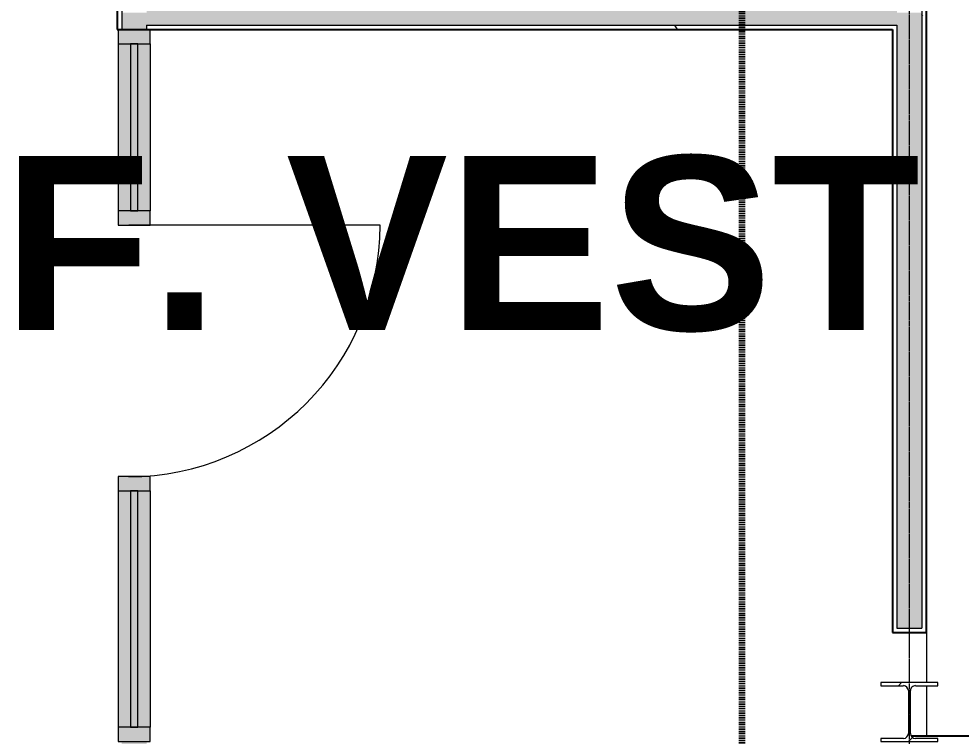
# Model space of a CAD drawing. Header units: inches. Extents: x 25369 to 33161, y -23509 to -20274.
# Drawn here: x 30048.3 to 30180.3, y -22786.6 to -22686.2 of the extents above; entities that cross this region are included whole.
import ezdxf

# ---------------------------------------------------------------- set-up
doc = ezdxf.new("R2010")
doc.units = ezdxf.units.IN
doc.header["$MEASUREMENT"] = 0
doc.linetypes.add('Dash', pattern=[0.25, 0.125, -0.125])
doc.linetypes.add('Grid Line 1_2_', pattern=[0.875, 0.5, -0.125, 0.125, -0.125])
for name, color, linetype, lineweight in [('A-ANNO-MATC', 214, 'Dash', 140), ('A-AREA', 32, 'Continuous', 9), ('A-DOOR', 31, 'Continuous', 9), ('A-GLAZ-CURT', 52, 'Continuous', 9), ('A-GLAZ-CWMG', 51, 'Continuous', 9), ('A-WALL', 113, 'Continuous', 9), ('A-WALL-PATT', 111, 'Continuous', 25), ('I-WALL', 2, 'Continuous', 9), ('M-AREA-IDEN', 171, 'Continuous', 9), ('S-COLS', 52, 'Continuous', 9), ('S-GRID', 1, 'Continuous', 9)]:
    doc.layers.add(name, color=color, linetype=linetype, lineweight=lineweight)
doc.styles.add('Arial_B', font='arialbd.ttf', dxfattribs={"height": 24.354149})
pattern_1 = [(0, (5929.126, 0), (61.44, 15.36), [2.534, -43.546, 2.534, -43.546, -245.76]), (0, (5929.126, 0), (61.44, 15.36), [-92.16, 2.534, -89.626, 2.534, -43.546, -107.52]), (0, (5929.126, 0), (61.44, 15.36), [-230.4, 2.534, -28.186, 2.534, -74.266]), (120, (5952.166, 7.68), (-44.02215, 45.528601), [2.534, -43.546, 2.534, -43.546, -245.76]), (120, (5952.166, 7.68), (-44.02215, 45.528601), [-92.16, 2.534, -89.626, 2.534, -43.546, -107.52]), (120, (5952.166, 7.68), (-44.02215, 45.528601), [-230.4, 2.534, -28.186, 2.534, -74.266]), (240, (5959.846, 38.4), (-17.41785, -60.888601), [2.534, -43.546, 2.534, -43.546, -245.76]), (240, (5959.846, 38.4), (-17.41785, -60.888601), [-92.16, 2.534, -89.626, 2.534, -43.546, -107.52]), (240, (5959.846, 38.4), (-17.41785, -60.888601), [-230.4, 2.534, -28.186, 2.534, -74.266])]

# ---------------------------------------------------------------- blocks, each defined once
blk = doc.blocks.new('W-Wide Flange-Column - B2_E-V4-Overall Floor Plan')
at = {"layer": 'S-COLS'}
h = blk.add_hatch(dxfattribs=at)
h.set_pattern_fill('FP_8', color=256, style=0, pattern_type=2)
h.set_pattern_definition([(225, (30173.017, -22783.178), (19.00703, -19.00703), []), (225, (30173.017, -22811.978), (19.00703, -19.00703), [])])
h.paths.add_polyline_path([(4, 4.13), (-4, 4.13), (-4, 3.69), (-0.84, 3.69), (-0.35, 3.49), (-0.14, 3), (-0.14, -3), (-0.35, -3.49), (-0.84, -3.69), (-4, -3.69), (-4, -4.12), (4, -4.12), (4, -3.69), (0.84, -3.69), (0.35, -3.49), (0.14, -3), (0.14, 3), (0.35, 3.49), (0.84, 3.69), (4, 3.69)], flags=0)
at = {"layer": 'S-COLS', "lineweight": 15}
for p, q in [((4, 4.13), (-4, 4.13)), ((-4, 4.13), (-4, 3.69)), ((4, 3.69), (4, 4.13)), ((-4, 3.69), (-0.84, 3.69)), ((-0.14, 3), (-0.14, -3)), ((0.14, -3), (0.14, 3)), ((0.84, 3.69), (4, 3.69)), ((-0.84, -3.69), (-4, -3.69)), ((-4, -3.69), (-4, -4.12)), ((4, -3.69), (0.84, -3.69)), ((4, -4.12), (4, -3.69)), ((-4, -4.12), (4, -4.12))]:
    blk.add_line(p, q, dxfattribs=at)
for centre, start, end in [((-0.84, 3), 0, 90), ((0.84, 3), 90, 180), ((-0.84, -3), 270, 0), ((0.84, -3), 180, 270)]:
    blk.add_arc(centre, 0.691, start, end, dxfattribs=at)
blk = doc.blocks.new('System Panel - INSULATED LOW-E GLAZING _SEE ELEVATIONS FOR U-FACTOR_ SHGC_ _ LT_-1142335-Overall Floor Plan')
at = {"layer": 'A-GLAZ-CURT', "transparency": 33554649}
blk.add_hatch(color=256, dxfattribs=at).paths.add_polyline_path([(16.53, -0.25), (-16.53, -0.25), (-16.53, -1.25), (16.53, -1.25)], flags=0)
at = {"layer": 'A-GLAZ-CURT'}
for p, q in [((16.53, -0.25), (-16.53, -0.25)), ((-16.53, -0.25), (-16.53, -1.25)), ((-16.53, -1.25), (-16.53, -0.25)), ((16.53, -0.25), (-16.53, -0.25)), ((-16.53, -1.25), (16.53, -1.25)), ((-16.53, -1.25), (16.53, -1.25)), ((16.53, -1.25), (16.53, -0.25)), ((16.53, -0.25), (16.53, -1.25))]:
    blk.add_line(p, q, dxfattribs=at)
blk = doc.blocks.new('Door_Single_Storefront - one-1371399-Overall Floor Plan')
at = {"layer": 'A-DOOR'}
blk.add_line((-17.59375, 35.1875), (-17.59375, 0), dxfattribs=at)
blk.add_arc((-17.59375, 0), 35.1875, 360, 90, dxfattribs=at)
blk = doc.blocks.new('System Panel - INSULATED LOW-E GLAZING _SEE ELEVATIONS FOR U-FACTOR_ SHGC_ _ LT_-1417941-Overall Floor Plan')
at = {"layer": 'A-GLAZ-CURT', "transparency": 33554649}
blk.add_hatch(color=256, dxfattribs=at).paths.add_polyline_path([(-11.69, -1.25), (11.69, -1.25), (11.69, -0.25), (-11.69, -0.25)], flags=0)
at = {"layer": 'A-GLAZ-CURT'}
for p, q in [((11.69, -0.25), (-11.69, -0.25)), ((-11.69, -0.25), (-11.69, -1.25)), ((-11.69, -1.25), (-11.69, -0.25)), ((11.69, -0.25), (-11.69, -0.25)), ((-11.69, -1.25), (11.69, -1.25)), ((-11.69, -1.25), (11.69, -1.25)), ((11.69, -1.25), (11.69, -0.25)), ((11.69, -0.25), (11.69, -1.25))]:
    blk.add_line(p, q, dxfattribs=at)
blk = doc.blocks.new('Rectangular Mullion - Exterior 2_ x 4_5_-1312638-Overall Floor Plan')
at = {"layer": 'A-GLAZ-CWMG'}
h = blk.add_hatch(color=256, dxfattribs=at)
h.paths.add_polyline_path([(24135.83, -22785.3), (24137.58, -22785.3), (24137.58, -22752.24), (24135.83, -22752.24)], flags=0)
h.paths.add_polyline_path([(24133.58, -22785.3), (24134.83, -22785.3), (24134.83, -22752.24), (24133.08, -22752.24), (24133.08, -22785.3)], flags=0)
blk.add_hatch(color=256, dxfattribs=at).paths.add_polyline_path([(24135.83, -22785.3), (24135.83, -22752.24), (24134.83, -22752.24), (24134.83, -22785.3)], flags=0)
for p, q in [((24133.08, -22752.24), (24133.08, -22785.3)), ((24137.58, -22752.24), (24137.58, -22785.3))]:
    blk.add_line(p, q, dxfattribs=at)
blk = doc.blocks.new('Rectangular Mullion - Exterior 2_ x 4_5_-1417939-Overall Floor Plan')
at = {"layer": 'A-GLAZ-CWMG'}
h = blk.add_hatch(color=256, dxfattribs=at)
h.paths.add_polyline_path([(24135.83, -22713.05), (24137.58, -22713.05), (24137.58, -22689.68), (24135.83, -22689.68)], flags=0)
h.paths.add_polyline_path([(24133.08, -22713.05), (24134.83, -22713.05), (24134.83, -22689.68), (24133.08, -22689.68)], flags=0)
blk.add_hatch(color=256, dxfattribs=at).paths.add_polyline_path([(24135.83, -22713.05), (24135.83, -22689.68), (24134.83, -22689.68), (24134.83, -22713.05)], flags=0)
for p, q in [((24133.08, -22689.68), (24133.08, -22713.05)), ((24137.58, -22689.68), (24137.58, -22713.05))]:
    blk.add_line(p, q, dxfattribs=at)
blk = doc.blocks.new('Rectangular Mullion - Exterior 2_ x 4_5_-1142494-Overall Floor Plan')
at = {"layer": 'A-GLAZ-CWMG'}
blk.add_hatch(color=256, dxfattribs=at).paths.add_polyline_path([(-2, 3), (0, 3), (0, -1.5), (-2, -1.5)], flags=0)
at = {"layer": 'A-GLAZ-CWMG', "lineweight": 13}
for p, q in [((-2, 3), (0, 3)), ((-2, -1.5), (-2, 3)), ((0, 3), (0, -1.5)), ((0, -1.5), (-2, -1.5))]:
    blk.add_line(p, q, dxfattribs=at)
blk = doc.blocks.new('Rectangular Mullion - Exterior 2_ x 4_5_-1115231-Overall Floor Plan')
at = {"layer": 'A-GLAZ-CWMG'}
blk.add_hatch(color=256, dxfattribs=at).paths.add_polyline_path([(-1, -1.5), (-1, 3), (1, 3), (1, -1.5)], flags=0)
at = {"layer": 'A-GLAZ-CWMG', "lineweight": 13}
for p, q in [((-1, 3), (1, 3)), ((-1, -1.5), (-1, 3)), ((1, 3), (1, -1.5)), ((1, -1.5), (-1, -1.5))]:
    blk.add_line(p, q, dxfattribs=at)
blk = doc.blocks.new('Rectangular Mullion - Exterior 2_ x 4_5_-1142495-Overall Floor Plan')
at = {"layer": 'A-GLAZ-CWMG'}
blk.add_hatch(color=256, dxfattribs=at).paths.add_polyline_path([(0, 3), (-2, 3), (-2, -1.5), (0, -1.5)], flags=0)
at = {"layer": 'A-GLAZ-CWMG', "lineweight": 13}
for p, q in [((0, 3), (-2, 3)), ((-2, 3), (-2, -1.5)), ((0, -1.5), (0, 3)), ((-2, -1.5), (0, -1.5))]:
    blk.add_line(p, q, dxfattribs=at)

msp = doc.modelspace()

# ---------------------------------------------------------------- hatches: boundary and pattern name
at = {"layer": 'A-WALL-PATT', "lineweight": 9}
h = msp.add_hatch(dxfattribs=at)
h.set_pattern_fill('FP_15', color=256, style=0, pattern_type=2)
h.set_pattern_definition(pattern_1)
h.paths.add_polyline_path([(30174.77, -22772.05), (30175.39, -22772.05), (30175.39, -22685.3), (30174.77, -22685.3), (30174.77, -22771.43)], flags=0)
h = msp.add_hatch(dxfattribs=at)
h.set_pattern_fill('FP_15', color=256, style=0, pattern_type=2)
h.set_pattern_definition(pattern_1)
h.paths.add_polyline_path([(30170.64, -22687.68), (30170.64, -22687.05), (30066.83, -22687.05), (30066.83, -22687.68), (30117.35, -22687.68)], flags=0)
at = {"layer": 'I-WALL', "lineweight": 5}
for points in [[(30170.64, -22687.05), (30171.27, -22687.05), (30171.27, -22683.55), (30066.2, -22683.55), (30066.2, -22687.05), (30117.35, -22687.05)], [(30171.27, -22771.43), (30174.77, -22771.43), (30174.77, -22685.3), (30171.27, -22685.3), (30171.27, -22762.87)]]:
    msp.add_hatch(color=256, dxfattribs=at).paths.add_polyline_path(points, flags=0)
h = msp.add_hatch(color=256, dxfattribs=at)
h.paths.add_polyline_path([(30066.2, -22794.8), (30066.2, -22787.3), (30062.7, -22787.3), (30062.7, -22794.8)], flags=0)
h.paths.add_polyline_path([(30066.2, -22687.68), (30066.2, -22685.3), (30062.7, -22685.3), (30062.7, -22687.68)], flags=0)

# ---------------------------------------------------------------- linework, layer by layer
at = {"layer": 'A-ANNO-MATC', "color": 153}
msp.add_line((30149.57, -20555.1), (30149.57, -23033.87), dxfattribs=at)
at = {"layer": 'A-AREA'}
for p, q in [((30175.39, -22772.05), (30175.39, -22779.05)), ((30175.39, -22779.49), (30175.39, -22786.55))]:
    msp.add_line(p, q, dxfattribs=at)
at = {"layer": 'A-WALL'}
for p, q in [((30174.77, -22367.43), (30174.77, -22771.43)), ((30062.7, -22677.93), (30062.7, -22687.68)), ((30066.2, -22687.05), (30171.27, -22687.05)), ((30066.2, -22687.05), (30066.2, -22687.68)), ((30171.27, -22687.05), (30171.27, -22771.43)), ((30171.27, -22771.43), (30174.77, -22771.43))]:
    msp.add_line(p, q, dxfattribs=at)
at = {"layer": 'A-WALL', "lineweight": 25}
msp.add_line((30462.22, -22786.55), (30173.32, -22786.55), dxfattribs=at)
at = {"layer": 'I-WALL', "lineweight": 25}
for p, q in [((30175.39, -22772.05), (30175.39, -22366.8)), ((30062.08, -22677.3), (30062.08, -22687.68)), ((30062.08, -22687.68), (30170.64, -22687.68)), ((30170.64, -22687.68), (30170.64, -22772.05)), ((30170.64, -22772.05), (30175.39, -22772.05))]:
    msp.add_line(p, q, dxfattribs=at)
at = {"layer": 'S-GRID', "linetype": 'Grid Line 1_2_'}
for p, q in [((30173.02, -23095.8), (30173.02, -20550.05)), ((30173.02, -23413.24), (30173.02, -20902.43))]:
    msp.add_line(p, q, dxfattribs=at)

# ---------------------------------------------------------------- block references
at = {"layer": 'A-DOOR', "rotation": 270}
msp.add_blockref('Door_Single_Storefront - one-1371399-Overall Floor Plan', (30063.7, -22732.65), dxfattribs=at)
at = {"layer": 'A-GLAZ-CURT', "rotation": 90}
for name, p in [('System Panel - INSULATED LOW-E GLAZING _SEE ELEVATIONS FOR U-FACTOR_ SHGC_ _ LT_-1417941-Overall Floor Plan', (30063.7, -22701.37)), ('System Panel - INSULATED LOW-E GLAZING _SEE ELEVATIONS FOR U-FACTOR_ SHGC_ _ LT_-1142335-Overall Floor Plan', (30063.7, -22768.77))]:
    msp.add_blockref(name, p, dxfattribs=at)
at = {"layer": 'A-GLAZ-CWMG', "extrusion": (0, 0, -1), "rotation": 90}
for name, p in [('Rectangular Mullion - Exterior 2_ x 4_5_-1142494-Overall Floor Plan', (-30063.7, -22687.68)), ('Rectangular Mullion - Exterior 2_ x 4_5_-1115231-Overall Floor Plan', (-30063.7, -22714.05)), ('Rectangular Mullion - Exterior 2_ x 4_5_-1115231-Overall Floor Plan', (-30063.7, -22751.24))]:
    msp.add_blockref(name, p, dxfattribs=at)
at = {"layer": 'A-GLAZ-CWMG'}
for name in ['Rectangular Mullion - Exterior 2_ x 4_5_-1417939-Overall Floor Plan', 'Rectangular Mullion - Exterior 2_ x 4_5_-1312638-Overall Floor Plan']:
    msp.add_blockref(name, (5929.13, 0), dxfattribs=at)
at = {"layer": 'A-GLAZ-CWMG', "rotation": 270}
msp.add_blockref('Rectangular Mullion - Exterior 2_ x 4_5_-1142495-Overall Floor Plan', (30063.7, -22787.3), dxfattribs=at)
at = {"layer": 'S-COLS', "rotation": 180}
msp.add_blockref('W-Wide Flange-Column - B2_E-V4-Overall Floor Plan', (30173.02, -22783.18), dxfattribs=at)

# ---------------------------------------------------------------- texts
at = {"layer": 'M-AREA-IDEN', "insert": (30110.29, -22705.38), "char_height": 24.354, "width": 148.896, "attachment_point": 2, "line_spacing_factor": 0.938532, "style": 'Arial_B'}
msp.add_mtext('F. VEST', dxfattribs=at)

doc.saveas('drawing.dxf')
